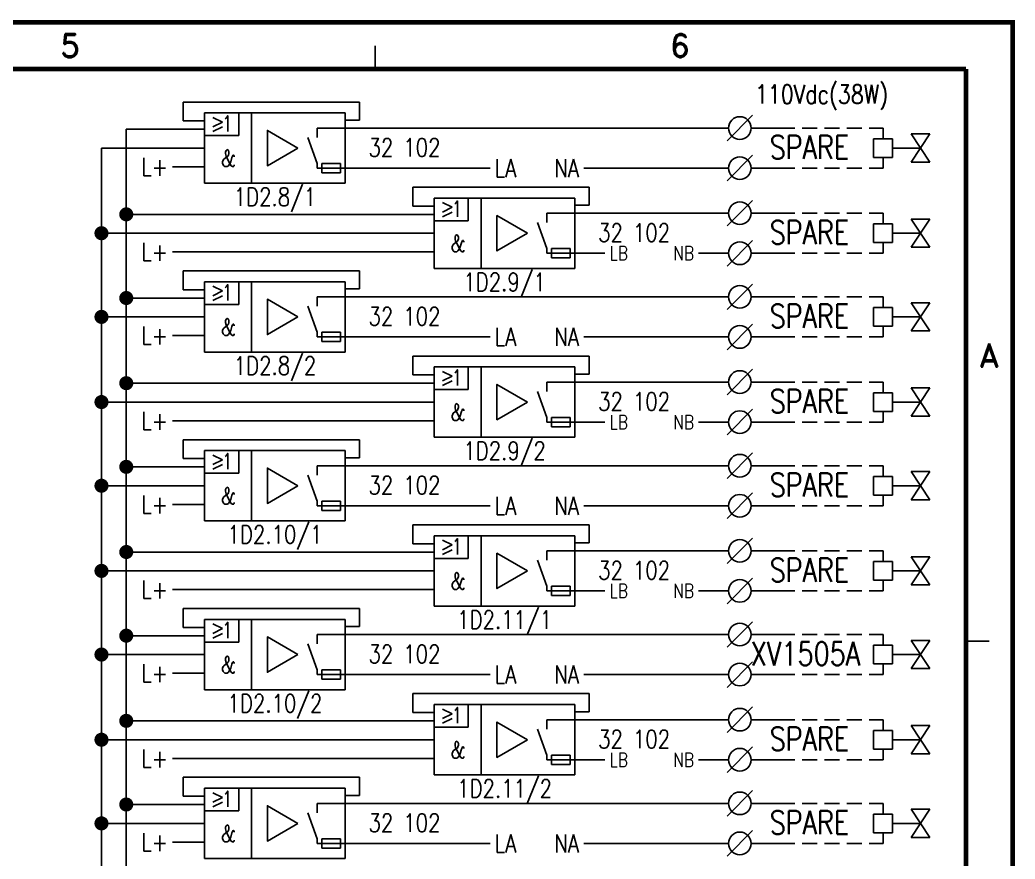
# Model space of a CAD drawing. Extents: x 0 to 414, y 0 to 285.
# Drawn here: x 303.1 to 409.3, y 195.8 to 285.2 of the extents above; entities that cross this region are included whole.
import ezdxf
from ezdxf.enums import TextEntityAlignment as Align

# ---------------------------------------------------------------- set-up
doc = ezdxf.new("R2010")
doc.units = 0
doc.header["$MEASUREMENT"] = 0
doc.linetypes.add('CONTINU', pattern=[0])
doc.linetypes.add('HIDDEN', pattern=[9.525, 6.35, -3.175])
doc.layers.get('0').update_dxf_attribs({"linetype": 'CONTINUOUS'})
for name, color, linetype in [('01-DRAW', 7, 'CONTINUOUS'), ('02-TEXT', 2, 'CONTINUOUS'), ('COL', 2, 'CONTINU'), ('ROW', 2, 'CONTINU'), ('UPS', 2, 'CONTINUOUS')]:
    doc.layers.add(name, color=color, linetype=linetype)
doc.styles.add('ROMAND', font='ROMAND')
doc.styles.add('ROMANS', font='romans.shx', dxfattribs={"width": 0.8})

# ---------------------------------------------------------------- blocks, each defined once
blk = doc.blocks.new('TERM')
blk.add_line((0.5657, 0.5657), (-0.5657, -0.5657))
blk.add_circle((0, 0), 0.5)
blk = doc.blocks.new('HS-A3')
at = {"color": 1}
for p, q in [((341, 280), (341, 282.5)), ((404, 219), (406.5, 219))]:
    blk.add_line(p, q, dxfattribs=at)
at = {"color": 1, "const_width": 0.5}
blk.add_lwpolyline([(16, 3), (409, 3), (409, 285), (16, 285)], close=True, dxfattribs=at)
for points in [[(16, 280), (404, 280)], [(404, 38), (404, 280)]]:
    blk.add_lwpolyline(points, dxfattribs=at)
at = {"color": 2, "style": 'ROMAND'}
for s, p in [('5', (308.5, 282.5)), ('6', (373.5, 282.5)), ('A', (406.5, 249.5))]:
    blk.add_text(s, height=2.5, dxfattribs=at).set_placement(p, align=Align.MIDDLE)
at = {"layer": 'COL', "style": 'ROMAND', "flags": 9}
for tag, p in [('COL1', (48.5, 282.5)), ('COL2', (113.5, 282.5)), ('COL3', (178.5, 282.5)), ('COL4', (243.5, 282.5)), ('COL5', (308.5, 282.5)), ('COL6', (373.5, 282.5))]:
    blk.add_attdef(tag, p, '', height=2.5, dxfattribs=at)
at = {"layer": 'ROW', "style": 'ROMAND', "flags": 9}
for tag, p in [('ROW1', (406.5, 249.5)), ('ROW2', (406.5, 188.5)), ('ROW3', (406.5, 127.5)), ('ROW4', (406.5, 66.5))]:
    blk.add_attdef(tag, p, '', height=2.5, dxfattribs=at)
at = {"layer": 'UPS', "color": 3, "style": 'ROMANS', "width": 0.8, "flags": 8}
blk.add_attdef('PROJS->NOMPRO', text='', height=1.7, rotation=90, dxfattribs=at).set_placement((13.5, 35), align=Align.MIDDLE_LEFT)
at = {"layer": 'UPS', "style": 'ROMANS', "width": 0.8, "flags": 8}
for tag, height, p in [('PLANOS->VERIF', 2.5, (293.5, 34.25)), ('PLANOS->CANVI1', 2.5, (109, 29.25)), ('PLANOS->NCAN1', 2.5, (149, 29.25)), ('PLANOS->DCAN1', 2.5, (262.5, 29.25)), ('PLANOS->ORIG', 2.5, (293.5, 29.25)), ('PLANOS->CANVI2', 2.5, (109, 24.25)), ('PLANOS->NCAN2', 2.5, (149, 24.25)), ('PLANOS->DCAN2', 2.5, (262.5, 24.25)), ('PLANOS->HECHF', 2.5, (293.5, 24.25)), ('PLANOS->CANVI3', 2.5, (109, 19.25)), ('PLANOS->NCAN3', 2.5, (149, 19.25)), ('PLANOS->DCAN3', 2.5, (262.5, 19.25)), ('PLANOS->HECHD', 2.5, (293.5, 19.25)), ('PLANOS->CANVI4', 2.5, (109, 14.25)), ('PLANOS->NCAN4', 2.5, (149, 14.25)), ('PLANOS->DCAN4', 2.5, (262.5, 14.25)), ('PLANOS->DATACREA', 2.5, (293.5, 14.25)), ('PLANOS->CANVI5', 2.5, (109, 9.25)), ('PLANOS->NCAN5', 2.5, (149, 9.25)), ('PLANOS->DCAN5', 2.5, (262.5, 9.25)), ('PLANOS->NR1', 2.5, (293.5, 9.25)), ('PROJS->DESCPRO3', 5, (345.5, 5.5)), ('PLANOS->PLANO', 5, (378.5, 5.5)), ('PLANOS->USER', 5, (402.75, 5.5)), ('PLANOS->NR2', 2.5, (293.5, 4.25))]:
    blk.add_attdef(tag, text='', height=height, dxfattribs=at).set_placement(p, align=Align.CENTER)
at = {"layer": 'UPS', "style": 'ROMANS', "width": 3.1263, "flags": 8}
blk.add_attdef('PLANOS->MCAN1', text='', height=2.5, rotation=0.061173, dxfattribs=at).set_placement((155, 31.6443), (254, 31.75), align=Align.FIT)
at = {"layer": 'UPS', "style": 'ROMANS', "flags": 8}
for tag, width, p, p2 in [('PLANOS->MCAN2', 3.0574, (155, 26.75), (254, 26.75)), ('PLANOS->MCAN3', 3.0574, (155, 21.75), (254, 21.75)), ('PLANOS->MCAN4', 3.0462, (155, 16.75), (254, 16.75)), ('PLANOS->MCAN5', 3.0574, (155, 11.75), (254, 11.75))]:
    blk.add_attdef(tag, text='', height=2.5, dxfattribs=dict(at, width=width)).set_placement(p, p2, align=Align.FIT)
at = {"layer": 'UPS', "style": 'ROMANS', "width": 0.8, "flags": 8}
blk.add_attdef('PLANOS->DENOM', (313.5, 24.25), '', height=2.5, dxfattribs=at)
at = {"layer": 'UPS', "color": 4, "style": 'ROMANS', "width": 0.8, "flags": 8}
for tag, p in [('PROJS->DESCPRO1', (303, 19.25)), ('PROJS->DESCPRO2', (303, 14.25))]:
    blk.add_attdef(tag, p, '', height=2.5, dxfattribs=at)
at = {"layer": 'UPS', "style": 'ROMANS', "width": 0.8, "flags": 8}
blk.add_attdef('PLANOS->OBS4', text='', height=2.5, dxfattribs=at).set_placement((107, 5.5), align=Align.MIDDLE_LEFT)
at = {"layer": 'UPS', "color": 3, "style": 'ROMANS', "width": 0.8, "flags": 8}
blk.add_attdef('PLANOS->PROTOTIPO', text='', height=1.7, dxfattribs=at).set_placement((39.5, 5.5), align=Align.MIDDLE_LEFT)

msp = doc.modelspace()

# ---------------------------------------------------------------- linework, layer by layer
at = {"linetype": 'HIDDEN', "ltscale": 0.25}
for p, q in [((384.1681, 273.7216), (395.1681, 273.7216)), ((384.1681, 269.4504), (395.1681, 269.4504)), ((384.1681, 264.6418), (395.1681, 264.6418)), ((384.1681, 260.3706), (395.1681, 260.3706)), ((384.1681, 255.7216), (395.1681, 255.7216)), ((384.1681, 251.4504), (395.1681, 251.4504)), ((384.1681, 246.6418), (395.1681, 246.6418)), ((384.1681, 242.3706), (395.1681, 242.3706)), ((384.1681, 237.7216), (395.1681, 237.7216)), ((384.1681, 233.4504), (395.1681, 233.4504)), ((384.1681, 228.6418), (395.1681, 228.6418)), ((384.1681, 224.3706), (395.1681, 224.3706)), ((384.1681, 219.7216), (395.1681, 219.7216)), ((384.1681, 215.4504), (395.1681, 215.4504)), ((384.1681, 210.6418), (395.1681, 210.6418)), ((384.1681, 206.3706), (395.1681, 206.3706)), ((384.1681, 201.7216), (395.1681, 201.7216)), ((384.1681, 197.4504), (395.1681, 197.4504))]:
    msp.add_line(p, q, dxfattribs=at)
for p, q in [((395.1681, 273.7216), (395.1681, 272.586)), ((400.1681, 273.086), (398.1681, 273.086)), ((400.1681, 273.086), (398.1681, 270.086)), ((398.1681, 273.086), (400.1681, 270.086)), ((396.1681, 272.586), (394.1681, 272.586)), ((394.1681, 272.586), (394.1681, 270.586)), ((396.1681, 271.586), (396.1681, 272.586)), ((396.1681, 270.586), (396.1681, 272.586)), ((396.1681, 271.586), (399.1681, 271.586)), ((394.1681, 270.586), (396.1681, 270.586)), ((395.1681, 270.586), (395.1681, 269.4504)), ((398.1681, 270.086), (400.1681, 270.086)), ((353.2632, 269.4504), (337.8301, 269.4504)), ((378.6964, 269.4504), (363.2632, 269.4504)), ((395.1681, 264.6418), (395.1681, 263.5062)), ((394.1681, 263.5062), (394.1681, 261.5062)), ((396.1681, 263.5062), (394.1681, 263.5062)), ((396.1681, 261.5062), (396.1681, 263.5062)), ((396.1681, 262.5062), (396.1681, 263.5062)), ((398.1681, 264.0062), (400.1681, 261.0062)), ((400.1681, 264.0062), (398.1681, 261.0062)), ((400.1681, 264.0062), (398.1681, 264.0062)), ((396.1681, 262.5062), (399.1681, 262.5062)), ((394.1681, 261.5062), (396.1681, 261.5062)), ((395.1681, 261.5062), (395.1681, 260.3706)), ((365.5055, 260.3706), (362.3146, 260.3706)), ((378.6964, 260.3706), (375.5055, 260.3706)), ((398.1681, 261.0062), (400.1681, 261.0062)), ((395.1681, 255.7216), (395.1681, 254.586)), ((398.1681, 255.086), (400.1681, 252.086)), ((400.1681, 255.086), (398.1681, 252.086)), ((400.1681, 255.086), (398.1681, 255.086)), ((394.1681, 254.586), (394.1681, 252.586)), ((396.1681, 254.586), (394.1681, 254.586)), ((396.1681, 252.586), (396.1681, 254.586)), ((396.1681, 253.586), (396.1681, 254.586)), ((394.1681, 252.586), (396.1681, 252.586)), ((395.1681, 252.586), (395.1681, 251.4504)), ((396.1681, 253.586), (399.1681, 253.586)), ((398.1681, 252.086), (400.1681, 252.086)), ((353.2632, 251.4504), (337.8301, 251.4504)), ((378.6964, 251.4504), (363.2632, 251.4504)), ((395.1681, 246.6418), (395.1681, 245.5062)), ((394.1681, 245.5062), (394.1681, 243.5062)), ((396.1681, 245.5062), (394.1681, 245.5062)), ((396.1681, 243.5062), (396.1681, 245.5062)), ((396.1681, 244.5062), (396.1681, 245.5062)), ((398.1681, 246.0062), (400.1681, 243.0062)), ((400.1681, 246.0062), (398.1681, 243.0062)), ((400.1681, 246.0062), (398.1681, 246.0062)), ((396.1681, 244.5062), (399.1681, 244.5062)), ((394.1681, 243.5062), (396.1681, 243.5062)), ((395.1681, 243.5062), (395.1681, 242.3706)), ((365.5055, 242.3706), (362.3146, 242.3706)), ((378.6964, 242.3706), (375.5055, 242.3706)), ((398.1681, 243.0062), (400.1681, 243.0062)), ((395.1681, 237.7216), (395.1681, 236.586)), ((398.1681, 237.086), (400.1681, 234.086)), ((400.1681, 237.086), (398.1681, 234.086)), ((400.1681, 237.086), (398.1681, 237.086)), ((394.1681, 236.586), (394.1681, 234.586)), ((396.1681, 236.586), (394.1681, 236.586)), ((396.1681, 234.586), (396.1681, 236.586)), ((396.1681, 235.586), (396.1681, 236.586)), ((396.1681, 235.586), (399.1681, 235.586)), ((394.1681, 234.586), (396.1681, 234.586)), ((395.1681, 234.586), (395.1681, 233.4504)), ((398.1681, 234.086), (400.1681, 234.086)), ((353.2632, 233.4504), (337.8301, 233.4504)), ((378.6964, 233.4504), (363.2632, 233.4504)), ((314.4731, 228.5185), (314.4731, 128.5983)), ((395.1681, 228.6418), (395.1681, 227.5062)), ((394.1681, 227.5062), (394.1681, 225.5062)), ((396.1681, 227.5062), (394.1681, 227.5062)), ((396.1681, 225.5062), (396.1681, 227.5062)), ((396.1681, 226.5062), (396.1681, 227.5062)), ((398.1681, 228.0062), (400.1681, 225.0062)), ((400.1681, 228.0062), (398.1681, 225.0062)), ((400.1681, 228.0062), (398.1681, 228.0062)), ((396.1681, 226.5062), (399.1681, 226.5062)), ((394.1681, 225.5062), (396.1681, 225.5062)), ((395.1681, 225.5062), (395.1681, 224.3706)), ((398.1681, 225.0062), (400.1681, 225.0062)), ((365.5055, 224.3706), (362.3146, 224.3706)), ((378.6964, 224.3706), (375.5055, 224.3706)), ((395.1681, 219.7216), (395.1681, 218.586)), ((398.1681, 219.086), (400.1681, 216.086)), ((400.1681, 219.086), (398.1681, 216.086)), ((400.1681, 219.086), (398.1681, 219.086)), ((394.1681, 218.586), (394.1681, 216.586)), ((396.1681, 218.586), (394.1681, 218.586)), ((396.1681, 216.586), (396.1681, 218.586)), ((396.1681, 217.586), (396.1681, 218.586)), ((396.1681, 217.586), (399.1681, 217.586)), ((394.1681, 216.586), (396.1681, 216.586)), ((395.1681, 216.586), (395.1681, 215.4504)), ((353.2632, 215.4504), (337.8301, 215.4504)), ((378.6964, 215.4504), (363.2632, 215.4504)), ((398.1681, 216.086), (400.1681, 216.086)), ((395.1681, 210.6418), (395.1681, 209.5062)), ((394.1681, 209.5062), (394.1681, 207.5062)), ((396.1681, 209.5062), (394.1681, 209.5062)), ((396.1681, 207.5062), (396.1681, 209.5062)), ((396.1681, 208.5062), (396.1681, 209.5062)), ((398.1681, 210.0062), (400.1681, 207.0062)), ((400.1681, 210.0062), (398.1681, 207.0062)), ((400.1681, 210.0062), (398.1681, 210.0062)), ((396.1681, 208.5062), (399.1681, 208.5062)), ((394.1681, 207.5062), (396.1681, 207.5062)), ((395.1681, 207.5062), (395.1681, 206.3706)), ((398.1681, 207.0062), (400.1681, 207.0062)), ((365.5055, 206.3706), (362.3146, 206.3706)), ((378.6964, 206.3706), (375.5055, 206.3706)), ((395.1681, 201.7216), (395.1681, 200.586)), ((394.1681, 200.586), (394.1681, 198.586)), ((396.1681, 200.586), (394.1681, 200.586)), ((396.1681, 198.586), (396.1681, 200.586)), ((396.1681, 199.586), (396.1681, 200.586)), ((398.1681, 201.086), (400.1681, 198.086)), ((400.1681, 201.086), (398.1681, 198.086)), ((400.1681, 201.086), (398.1681, 201.086)), ((396.1681, 199.586), (399.1681, 199.586)), ((394.1681, 198.586), (396.1681, 198.586)), ((395.1681, 198.586), (395.1681, 197.4504)), ((353.2632, 197.4504), (337.8301, 197.4504)), ((378.6964, 197.4504), (363.2632, 197.4504)), ((398.1681, 198.086), (400.1681, 198.086))]:
    msp.add_line(p, q)
at = {"layer": '01-DRAW'}
for p, q in [((339.3393, 276.4957), (320.5577, 276.4957)), ((320.5578, 276.4957), (320.5578, 274.4847)), ((339.3393, 274.5731), (339.3393, 276.4957)), ((322.8301, 267.836), (322.8301, 275.336)), ((322.8301, 275.336), (337.8301, 275.336)), ((323.7211, 274.8546), (324.7341, 274.3481)), ((326.4627, 275.336), (326.4627, 272.9185)), ((327.8301, 275.336), (327.8301, 267.836)), ((337.8301, 275.336), (337.8301, 267.836)), ((322.8301, 274.4847), (320.5578, 274.4847)), ((323.7211, 273.8416), (324.7341, 274.3481)), ((323.7211, 273.335), (324.7341, 273.8416)), ((339.3393, 274.5731), (337.8301, 274.5731)), ((314.4731, 273.5983), (314.4731, 228.5185)), ((322.8301, 273.5983), (314.4731, 273.5983)), ((322.8301, 272.9185), (326.4627, 272.9185)), ((337.8301, 273.7216), (334.8301, 273.7216)), ((334.8301, 273.7216), (334.8301, 272.7216)), ((378.6965, 273.7216), (335.9006, 273.7216)), ((381.1084, 273.7216), (384.1681, 273.7216)), ((334.8301, 269.9504), (333.8479, 272.7216)), ((311.8302, 271.586), (311.8302, 226.5062)), ((319.116, 271.586), (311.8302, 271.586)), ((322.8301, 271.586), (319.116, 271.586)), ((322.8301, 269.586), (319.4194, 269.586)), ((334.8301, 269.4504), (334.8301, 269.9504)), ((337.3301, 269.9504), (335.3301, 269.9504)), ((335.3301, 269.4504), (335.3301, 269.9504)), ((335.3301, 269.9504), (335.3301, 268.9504)), ((337.3301, 268.9504), (337.3301, 269.9504)), ((353.2632, 269.4504), (334.8301, 269.4504)), ((335.3301, 268.9504), (337.3301, 268.9504)), ((378.6965, 269.4504), (363.2632, 269.4504)), ((381.1084, 269.4504), (384.1681, 269.4504)), ((337.8301, 267.836), (322.8301, 267.836)), ((363.8238, 267.4159), (345.0422, 267.4159)), ((345.0423, 267.4159), (345.0423, 265.4049)), ((363.8238, 265.4933), (363.8238, 267.4159)), ((347.3146, 265.4049), (345.0423, 265.4049)), ((347.3146, 266.2562), (362.3146, 266.2562)), ((347.3146, 258.7562), (347.3146, 266.2562)), ((348.2056, 265.7748), (349.2186, 265.2683)), ((350.9472, 266.2562), (350.9472, 263.8387)), ((352.3146, 266.2562), (352.3146, 258.7562)), ((362.3146, 266.2562), (362.3146, 258.7562)), ((363.8238, 265.4933), (362.3146, 265.4933)), ((347.3146, 264.5185), (314.4731, 264.5185)), ((348.2056, 264.7618), (349.2186, 265.2683)), ((348.2056, 264.2552), (349.2186, 264.7618)), ((362.3146, 264.6418), (359.3146, 264.6418)), ((359.3146, 264.6418), (359.3146, 263.6418)), ((378.6964, 264.6418), (360.3851, 264.6418)), ((381.1084, 264.6418), (384.1681, 264.6418)), ((347.3146, 263.8387), (350.9472, 263.8387)), ((359.3146, 260.8706), (358.3324, 263.6418)), ((347.3146, 262.5062), (311.8302, 262.5062)), ((347.3146, 260.5062), (319.4194, 260.5062)), ((359.3146, 260.3706), (359.3146, 260.8706)), ((365.5055, 260.3706), (359.3146, 260.3706)), ((361.8146, 260.8706), (359.8146, 260.8706)), ((359.8146, 260.3706), (359.8146, 260.8706)), ((359.8146, 260.8706), (359.8146, 259.8706)), ((361.8146, 259.8706), (361.8146, 260.8706)), ((378.6964, 260.3706), (375.5055, 260.3706)), ((381.1084, 260.3706), (384.1681, 260.3706)), ((359.8146, 259.8706), (361.8146, 259.8706)), ((339.3393, 258.4957), (320.5578, 258.4957)), ((320.5578, 258.4957), (320.5578, 256.4847)), ((339.3393, 256.5731), (339.3393, 258.4957)), ((362.3146, 258.7562), (347.3146, 258.7562)), ((322.8301, 257.336), (337.8301, 257.336)), ((322.8301, 249.836), (322.8301, 257.336)), ((323.7211, 256.8546), (324.7341, 256.3481)), ((326.4627, 257.336), (326.4627, 254.9185)), ((327.8301, 257.336), (327.8301, 249.836)), ((337.8301, 257.336), (337.8301, 249.836)), ((322.8301, 256.4847), (320.5578, 256.4847)), ((323.7211, 255.8416), (324.7341, 256.3481)), ((323.7211, 255.335), (324.7341, 255.8416)), ((339.3393, 256.5731), (337.8301, 256.5731)), ((322.8301, 255.5983), (314.4731, 255.5983)), ((322.8301, 254.9185), (326.4627, 254.9185)), ((334.8301, 251.9504), (333.8479, 254.7216)), ((337.8301, 255.7216), (334.8301, 255.7216)), ((334.8301, 255.7216), (334.8301, 254.7216)), ((378.6965, 255.7216), (335.9006, 255.7216)), ((381.1084, 255.7216), (384.1681, 255.7216)), ((322.8301, 253.586), (311.8302, 253.586)), ((322.8301, 251.586), (319.4194, 251.586)), ((334.8301, 251.4504), (334.8301, 251.9504)), ((337.3301, 251.9504), (335.3301, 251.9504)), ((335.3301, 251.9504), (335.3301, 250.9504)), ((335.3301, 251.4504), (335.3301, 251.9504)), ((337.3301, 250.9504), (337.3301, 251.9504)), ((353.2632, 251.4504), (334.8301, 251.4504)), ((335.3301, 250.9504), (337.3301, 250.9504)), ((378.6965, 251.4504), (363.2632, 251.4504)), ((381.1084, 251.4504), (384.1681, 251.4504)), ((337.8301, 249.836), (322.8301, 249.836)), ((363.8238, 249.4159), (345.0423, 249.4159)), ((345.0423, 249.4159), (345.0423, 247.4049)), ((363.8238, 247.4933), (363.8238, 249.4159)), ((347.3146, 247.4049), (345.0423, 247.4049)), ((347.3146, 240.7562), (347.3146, 248.2562)), ((347.3146, 248.2562), (362.3146, 248.2562)), ((348.2056, 247.7748), (349.2186, 247.2683)), ((348.2056, 246.7618), (349.2186, 247.2683)), ((350.9472, 248.2562), (350.9472, 245.8387)), ((352.3146, 248.2562), (352.3146, 240.7562)), ((362.3146, 248.2562), (362.3146, 240.7562)), ((363.8238, 247.4933), (362.3146, 247.4933)), ((347.3146, 246.5185), (314.4731, 246.5185)), ((348.2056, 246.2552), (349.2186, 246.7618)), ((359.3146, 246.6418), (359.3146, 245.6418)), ((362.3146, 246.6418), (359.3146, 246.6418)), ((378.6964, 246.6418), (360.3851, 246.6418)), ((381.1084, 246.6418), (384.1681, 246.6418)), ((347.3146, 245.8387), (350.9472, 245.8387)), ((359.3146, 242.8706), (358.3324, 245.6418)), ((347.3146, 244.5062), (311.8302, 244.5062)), ((347.3146, 242.5062), (319.4194, 242.5062)), ((359.3146, 242.3706), (359.3146, 242.8706)), ((365.5055, 242.3706), (359.3146, 242.3706)), ((359.8146, 242.8706), (359.8146, 241.8706)), ((361.8146, 242.8706), (359.8146, 242.8706)), ((359.8146, 242.3706), (359.8146, 242.8706)), ((361.8146, 241.8706), (361.8146, 242.8706)), ((378.6964, 242.3706), (375.5055, 242.3706)), ((381.1084, 242.3706), (384.1681, 242.3706)), ((359.8146, 241.8706), (361.8146, 241.8706)), ((339.3393, 240.4957), (320.5578, 240.4957)), ((320.5578, 240.4957), (320.5578, 238.4847)), ((339.3393, 238.5731), (339.3393, 240.4957)), ((362.3146, 240.7562), (347.3146, 240.7562)), ((322.8301, 239.336), (337.8301, 239.336)), ((322.8301, 231.836), (322.8301, 239.336)), ((323.7211, 238.8546), (324.7341, 238.3481)), ((326.4627, 239.336), (326.4627, 236.9185)), ((327.8301, 239.336), (327.8301, 231.836)), ((337.8301, 239.336), (337.8301, 231.836)), ((322.8301, 238.4847), (320.5578, 238.4847)), ((323.7211, 237.8416), (324.7341, 238.3481)), ((323.7211, 237.335), (324.7341, 237.8416)), ((337.8301, 237.7216), (334.8301, 237.7216)), ((334.8301, 237.7216), (334.8301, 236.7216)), ((378.6965, 237.7216), (335.9006, 237.7216)), ((339.3393, 238.5731), (337.8301, 238.5731)), ((381.1084, 237.7216), (384.1681, 237.7216)), ((322.8301, 237.5983), (314.4731, 237.5983)), ((322.8301, 236.9185), (326.4627, 236.9185)), ((334.8301, 233.9504), (333.8479, 236.7216)), ((322.8301, 235.586), (311.8302, 235.586)), ((322.8301, 233.586), (319.4194, 233.586)), ((334.8301, 233.4504), (334.8301, 233.9504)), ((337.3301, 233.9504), (335.3301, 233.9504)), ((335.3301, 233.9504), (335.3301, 232.9504)), ((335.3301, 233.4504), (335.3301, 233.9504)), ((337.3301, 232.9504), (337.3301, 233.9504)), ((353.2632, 233.4504), (334.8301, 233.4504)), ((335.3301, 232.9504), (337.3301, 232.9504)), ((378.6965, 233.4504), (363.2632, 233.4504)), ((381.1084, 233.4504), (384.1681, 233.4504)), ((337.8301, 231.836), (322.8301, 231.836)), ((363.8238, 231.4159), (345.0423, 231.4159)), ((345.0423, 231.4159), (345.0423, 229.4049)), ((363.8238, 229.4933), (363.8238, 231.4159)), ((347.3146, 229.4049), (345.0423, 229.4049)), ((347.3146, 222.7562), (347.3146, 230.2562)), ((347.3146, 230.2562), (362.3146, 230.2562)), ((348.2056, 229.7748), (349.2186, 229.2683)), ((348.2056, 228.7618), (349.2186, 229.2683)), ((350.9472, 230.2562), (350.9472, 227.8387)), ((352.3146, 230.2562), (352.3146, 222.7562)), ((362.3146, 230.2562), (362.3146, 222.7562)), ((363.8238, 229.4933), (362.3146, 229.4933)), ((347.3146, 228.5185), (314.4731, 228.5185)), ((348.2056, 228.2552), (349.2186, 228.7618)), ((362.3146, 228.6418), (359.3146, 228.6418)), ((359.3146, 228.6418), (359.3146, 227.6418)), ((378.6964, 228.6418), (360.3851, 228.6418)), ((381.1084, 228.6418), (384.1681, 228.6418)), ((347.3146, 227.8387), (350.9472, 227.8387)), ((359.3146, 224.8706), (358.3324, 227.6418)), ((347.3146, 226.5062), (311.8302, 226.5062)), ((311.8302, 226.5062), (311.8302, 144.586)), ((347.3146, 224.5062), (319.4194, 224.5062)), ((359.3146, 224.3706), (359.3146, 224.8706)), ((365.5055, 224.3706), (359.3146, 224.3706)), ((361.8146, 224.8706), (359.8146, 224.8706)), ((359.8146, 224.8706), (359.8146, 223.8706)), ((359.8146, 224.3706), (359.8146, 224.8706)), ((361.8146, 223.8706), (361.8146, 224.8706)), ((378.6964, 224.3706), (375.5055, 224.3706)), ((381.1084, 224.3706), (384.1681, 224.3706)), ((359.8146, 223.8706), (361.8146, 223.8706)), ((339.3393, 222.4957), (320.5578, 222.4957)), ((320.5578, 222.4957), (320.5578, 220.4847)), ((339.3393, 220.5731), (339.3393, 222.4957)), ((362.3146, 222.7562), (347.3146, 222.7562)), ((322.8301, 221.336), (337.8301, 221.336)), ((322.8301, 213.836), (322.8301, 221.336)), ((323.7211, 220.8546), (324.7341, 220.3481)), ((326.4627, 221.336), (326.4627, 218.9185)), ((327.8301, 221.336), (327.8301, 213.836)), ((337.8301, 221.336), (337.8301, 213.836)), ((322.8301, 220.4847), (320.5578, 220.4847)), ((323.7211, 219.8416), (324.7341, 220.3481)), ((323.7211, 219.335), (324.7341, 219.8416)), ((334.8301, 219.7216), (334.8301, 218.7216)), ((337.8301, 219.7216), (334.8301, 219.7216)), ((378.6965, 219.7216), (335.9006, 219.7216)), ((339.3393, 220.5731), (337.8301, 220.5731)), ((381.1084, 219.7216), (384.1681, 219.7216)), ((322.8301, 219.5983), (314.4731, 219.5983)), ((322.8301, 218.9185), (326.4627, 218.9185)), ((334.8301, 215.9504), (333.8479, 218.7216)), ((319.116, 217.586), (311.8302, 217.586)), ((322.8301, 217.586), (319.116, 217.586)), ((322.8301, 215.586), (319.4194, 215.586)), ((334.8301, 215.4504), (334.8301, 215.9504)), ((353.2632, 215.4504), (334.8301, 215.4504)), ((337.3301, 215.9504), (335.3301, 215.9504)), ((335.3301, 215.9504), (335.3301, 214.9504)), ((335.3301, 215.4504), (335.3301, 215.9504)), ((337.3301, 214.9504), (337.3301, 215.9504)), ((378.6965, 215.4504), (363.2632, 215.4504)), ((381.1084, 215.4504), (384.1681, 215.4504)), ((335.3301, 214.9504), (337.3301, 214.9504)), ((337.8301, 213.836), (322.8301, 213.836)), ((363.8238, 213.4159), (345.0423, 213.4159)), ((345.0423, 213.4159), (345.0423, 211.4049)), ((363.8238, 211.4933), (363.8238, 213.4159)), ((347.3146, 212.2562), (362.3146, 212.2562)), ((347.3146, 204.7562), (347.3146, 212.2562)), ((350.9472, 212.2562), (350.9472, 209.8387)), ((352.3146, 212.2562), (352.3146, 204.7562)), ((362.3146, 212.2562), (362.3146, 204.7562)), ((347.3146, 211.4049), (345.0423, 211.4049)), ((348.2056, 211.7748), (349.2186, 211.2683)), ((348.2056, 210.7618), (349.2186, 211.2683)), ((363.8238, 211.4933), (362.3146, 211.4933)), ((347.3146, 210.5185), (314.4731, 210.5185)), ((348.2056, 210.2552), (349.2186, 210.7618)), ((362.3146, 210.6418), (359.3146, 210.6418)), ((359.3146, 210.6418), (359.3146, 209.6418)), ((378.6964, 210.6418), (360.3851, 210.6418)), ((381.1084, 210.6418), (384.1681, 210.6418)), ((347.3146, 209.8387), (350.9472, 209.8387)), ((359.3146, 206.8706), (358.3324, 209.6418)), ((343.6005, 208.5062), (311.8302, 208.5062)), ((347.3146, 208.5062), (343.6005, 208.5062)), ((347.3146, 206.5062), (319.4194, 206.5062)), ((359.3146, 206.3706), (359.3146, 206.8706)), ((365.5055, 206.3706), (359.3146, 206.3706)), ((361.8146, 206.8706), (359.8146, 206.8706)), ((359.8146, 206.8706), (359.8146, 205.8706)), ((359.8146, 206.3706), (359.8146, 206.8706)), ((359.8146, 205.8706), (361.8146, 205.8706)), ((361.8146, 205.8706), (361.8146, 206.8706)), ((378.6964, 206.3706), (375.5055, 206.3706)), ((381.1084, 206.3706), (384.1681, 206.3706)), ((339.3393, 204.4957), (320.5578, 204.4957)), ((320.5578, 204.4957), (320.5578, 202.4847)), ((339.3393, 202.5731), (339.3393, 204.4957)), ((362.3146, 204.7562), (347.3146, 204.7562)), ((322.8301, 203.336), (337.8301, 203.336)), ((322.8301, 195.836), (322.8301, 203.336)), ((323.7211, 202.8546), (324.7341, 202.3481)), ((326.4627, 203.336), (326.4627, 200.9185)), ((327.8301, 203.336), (327.8301, 195.836)), ((337.8301, 203.336), (337.8301, 195.836)), ((322.8301, 202.4847), (320.5578, 202.4847)), ((323.7211, 201.8416), (324.7341, 202.3481)), ((323.7211, 201.335), (324.7341, 201.8416)), ((337.8301, 201.7216), (334.8301, 201.7216)), ((334.8301, 201.7216), (334.8301, 200.7216)), ((378.6965, 201.7216), (335.9006, 201.7216)), ((339.3393, 202.5731), (337.8301, 202.5731)), ((381.1084, 201.7216), (384.1681, 201.7216)), ((322.8301, 201.5983), (314.4731, 201.5983)), ((322.8301, 200.9185), (326.4627, 200.9185)), ((334.8301, 197.9504), (333.8479, 200.7216)), ((319.116, 199.586), (311.8302, 199.586)), ((322.8301, 199.586), (319.116, 199.586)), ((322.8301, 197.586), (319.4194, 197.586)), ((334.8301, 197.4504), (334.8301, 197.9504)), ((353.2632, 197.4504), (334.8301, 197.4504)), ((337.3301, 197.9504), (335.3301, 197.9504)), ((335.3301, 197.9504), (335.3301, 196.9504)), ((335.3301, 197.4504), (335.3301, 197.9504)), ((337.3301, 196.9504), (337.3301, 197.9504)), ((378.6965, 197.4504), (363.2632, 197.4504)), ((381.1084, 197.4504), (384.1681, 197.4504)), ((335.3301, 196.9504), (337.3301, 196.9504)), ((337.8301, 195.836), (322.8301, 195.836))]:
    msp.add_line(p, q, dxfattribs=at)
for points in [[(332.7747, 271.586), (329.5185, 273.466), (329.5185, 269.7061)], [(357.2592, 262.5062), (354.003, 264.3862), (354.003, 260.6263)], [(332.7747, 253.586), (329.5185, 255.466), (329.5185, 251.7061)], [(357.2592, 244.5062), (354.003, 246.3862), (354.003, 242.6263)], [(332.7747, 235.586), (329.5185, 237.466), (329.5185, 233.7061)], [(357.2592, 226.5062), (354.003, 228.3862), (354.003, 224.6263)], [(332.7747, 217.586), (329.5185, 219.466), (329.5185, 215.7061)], [(357.2592, 208.5062), (354.003, 210.3862), (354.003, 206.6263)], [(332.7747, 199.586), (329.5185, 201.466), (329.5185, 197.7061)]]:
    msp.add_lwpolyline(points, close=True, dxfattribs=at)
at = {"layer": '01-DRAW', "const_width": 0.75}
for points in [[(314.0981, 264.5185, 1), (314.8481, 264.5185, 1)], [(311.4552, 262.5062, 1), (312.2052, 262.5062, 1)], [(314.0981, 255.5983, 1), (314.8481, 255.5983, 1)], [(311.4552, 253.586, 1), (312.2052, 253.586, 1)], [(314.0981, 246.5185, 1), (314.8481, 246.5185, 1)], [(311.4552, 244.5062, 1), (312.2052, 244.5062, 1)], [(314.0981, 237.5983, 1), (314.8481, 237.5983, 1)], [(311.4552, 235.586, 1), (312.2052, 235.586, 1)], [(314.0981, 228.5185, 1), (314.8481, 228.5185, 1)], [(311.4552, 226.5062, 1), (312.2052, 226.5062, 1)], [(314.0981, 219.5983, 1), (314.8481, 219.5983, 1)], [(311.4552, 217.586, 1), (312.2052, 217.586, 1)], [(314.0981, 210.5185, 1), (314.8481, 210.5185, 1)], [(311.4552, 208.5062, 1), (312.2052, 208.5062, 1)], [(314.0981, 201.5983, 1), (314.8481, 201.5983, 1)], [(311.4552, 199.586, 1), (312.2052, 199.586, 1)]]:
    msp.add_lwpolyline(points, format="xyb", close=True, dxfattribs=at)

# ---------------------------------------------------------------- block references
msp.add_blockref('HS-A3', (0, 0))
at = {"layer": '01-DRAW', "xscale": 2.412, "yscale": 2.412, "zscale": 2.412}
for p in [(379.9024, 273.7216), (379.9024, 269.4504), (379.9024, 264.6418), (379.9024, 260.3706), (379.9024, 255.7216), (379.9024, 251.4504), (379.9024, 246.6418), (379.9024, 242.3706), (379.9024, 237.7216), (379.9024, 233.4504), (379.9024, 228.6418), (379.9024, 224.3706), (379.9024, 219.7216), (379.9024, 215.4504), (379.9024, 210.6418), (379.9024, 206.3706), (379.9024, 201.7216), (379.9024, 197.4504)]:
    msp.add_blockref('TERM', p, dxfattribs=at)

# ---------------------------------------------------------------- texts
at = {"layer": '01-DRAW', "style": 'ROMANS', "width": 0.8}
for s, height, p in [('1', 1.6884, (325.2406, 274.1792)), ('&', 1.809, (325.3597, 270.5204)), ('1', 1.6884, (349.7251, 265.0994)), ('&', 1.809, (349.8442, 261.4406)), ('1', 1.6884, (325.2406, 256.1792)), ('&', 1.809, (325.3597, 252.5204)), ('1', 1.6884, (349.7251, 247.0994)), ('&', 1.809, (349.8442, 243.4406)), ('1', 1.6884, (325.2406, 238.1792)), ('&', 1.809, (325.3597, 234.5204)), ('1', 1.6884, (349.7251, 229.0994)), ('&', 1.809, (349.8442, 225.4406)), ('1', 1.6884, (325.2406, 220.1792)), ('&', 1.809, (325.3597, 216.5204)), ('1', 1.6884, (349.7251, 211.0994)), ('&', 1.809, (349.8442, 207.4406)), ('1', 1.6884, (325.2406, 202.1792)), ('&', 1.809, (325.3597, 198.5204))]:
    msp.add_text(s, height=height, dxfattribs=at).set_placement(p, align=Align.MIDDLE)
at = {"layer": '02-TEXT', "style": 'ROMANS', "width": 0.8}
for s, height, p in [('110Vdc(38W)', 2, (381.5199, 276.33)), ('SPARE', 2.5, (383.0806, 270.4344)), ('32 102', 1.9296, (340.3045, 270.6806)), ('32 102', 1.9296, (364.789, 261.6007)), ('SPARE', 2.5, (383.0806, 261.3546)), ('SPARE', 2.5, (383.0806, 252.4344)), ('32 102', 1.9296, (340.3045, 252.6806)), ('32 102', 1.9296, (364.789, 243.6007)), ('SPARE', 2.5, (383.0806, 243.3546)), ('SPARE', 2.5, (383.0806, 234.4344)), ('32 102', 1.9296, (340.3045, 234.6806)), ('32 102', 1.9296, (364.789, 225.6007)), ('SPARE', 2.5, (383.0806, 225.3546)), ('32 102', 1.9296, (340.3045, 216.6806)), ('XV1505A', 2.5, (381.0806, 216.4344)), ('32 102', 1.9296, (364.789, 207.6007)), ('SPARE', 2.5, (383.0806, 207.3546)), ('32 102', 1.9296, (340.3045, 198.6806)), ('SPARE', 2.5, (383.0806, 198.4344))]:
    msp.add_text(s, height=height, dxfattribs=at).set_placement(p)
for s, height, p in [('L+', 1.9296, (316.0755, 269.5913)), ('LA', 1.9296, (353.7632, 269.4504)), ('L+', 1.9296, (316.0755, 260.5115)), ('LB', 1.5, (366.0055, 260.3706)), ('L+', 1.9296, (316.0755, 251.5913)), ('LA', 1.9296, (353.7632, 251.4504)), ('L+', 1.9296, (316.0755, 242.5115)), ('LB', 1.5, (366.0055, 242.3706)), ('L+', 1.9296, (316.0755, 233.5913)), ('LA', 1.9296, (353.7632, 233.4504)), ('L+', 1.9296, (316.0755, 224.5115)), ('LB', 1.5, (366.0055, 224.3706)), ('L+', 1.9296, (316.0755, 215.5913)), ('LA', 1.9296, (353.7632, 215.4504)), ('L+', 1.9296, (316.0755, 206.5115)), ('LB', 1.5, (366.0055, 206.3706)), ('L+', 1.9296, (316.0755, 197.5913)), ('LA', 1.9296, (353.7632, 197.4504))]:
    msp.add_text(s, height=height, dxfattribs=at).set_placement(p, align=Align.MIDDLE_LEFT)
for s, height, p in [('NA', 1.9296, (362.7632, 269.4504)), ('NB', 1.5, (375.0055, 260.3706)), ('NA', 1.9296, (362.7632, 251.4504)), ('NB', 1.5, (375.0055, 242.3706)), ('NA', 1.9296, (362.7632, 233.4504)), ('NB', 1.5, (375.0055, 224.3706)), ('NA', 1.9296, (362.7632, 215.4504)), ('NB', 1.5, (375.0055, 206.3706)), ('NA', 1.9296, (362.7632, 197.4504))]:
    msp.add_text(s, height=height, dxfattribs=at).set_placement(p, align=Align.MIDDLE_RIGHT)
for s, p in [('1D2.8/1', (330.3302, 265.4236)), ('1D2.9/1', (354.8147, 256.3438)), ('1D2.8/2', (330.3302, 247.4236)), ('1D2.9/2', (354.8147, 238.3438)), ('1D2.10/1', (330.3302, 229.4236)), ('1D2.11/1', (354.8147, 220.3438)), ('1D2.10/2', (330.3302, 211.4236)), ('1D2.11/2', (354.8147, 202.3438))]:
    msp.add_text(s, height=1.9296, dxfattribs=at).set_placement(p, align=Align.CENTER)

doc.saveas('drawing.dxf')
